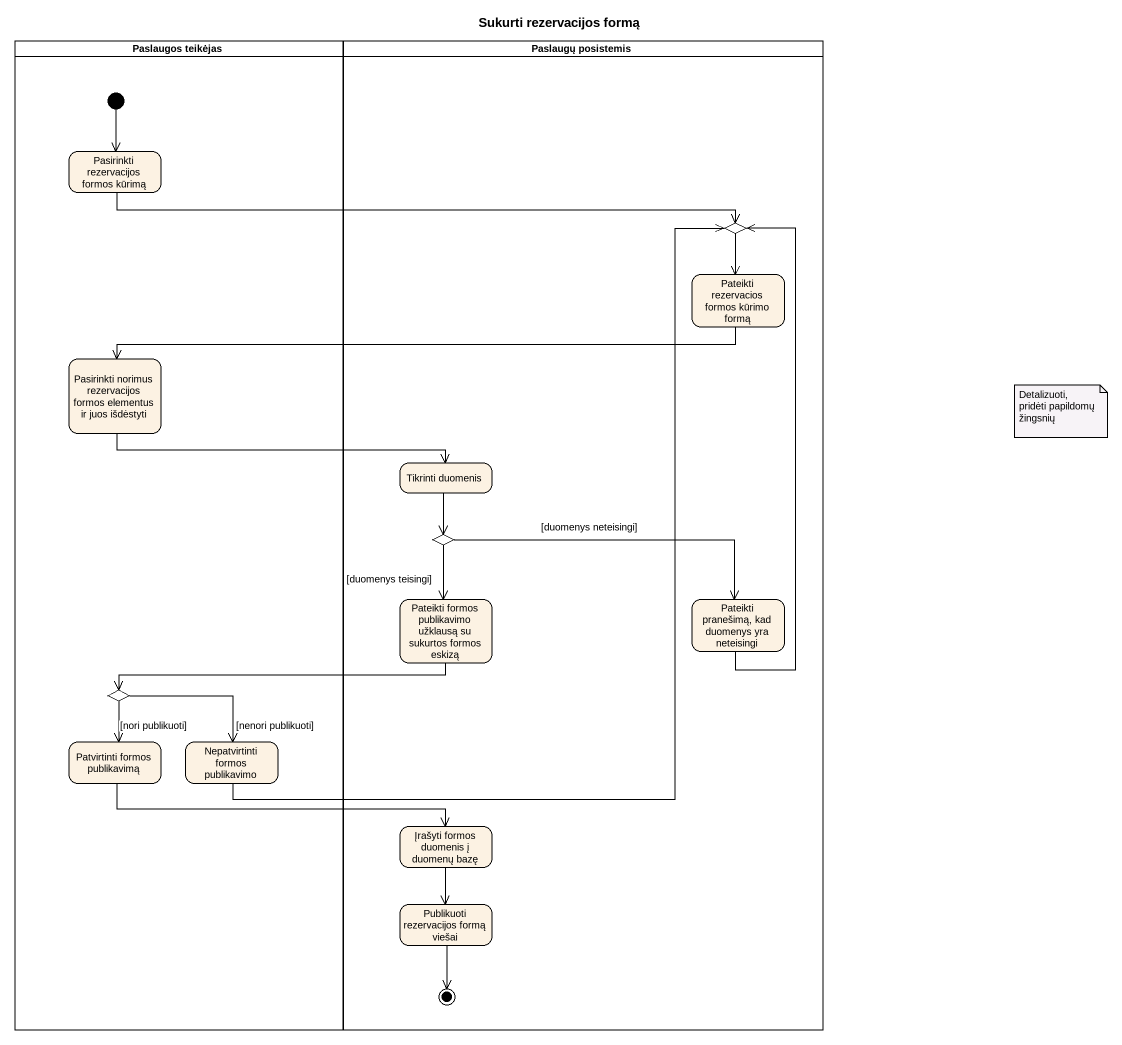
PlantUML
@startuml
title Sukurti rezervacijos formą
hide empty description
state "Paslaugos teikėjas" as Paslaugos_teikėjas <<partition>> {
  state "Pasirinkti rezervacijos formos kūrimą" as Pasirinkti_rezervacijos
  state "Pasirinkti norimus rezervacijos formos elementus ir juos išdėstyti" as Pasirinkti_norimus
  state choice3 <<choice>>
  state "Patvirtinti formos publikavimą" as Patvirtinti_formos
  state "Nepatvirtinti formos publikavimo" as Nepatvirtinti_formos
  [*] --> Pasirinkti_rezervacijos
}
state "Paslaugų posistemis" as Paslaugų_posistemis <<partition>> {
  state choice1 <<choice>>
  state "Pateikti rezervacios formos kūrimo formą" as Pateikti_rezervacios_formos
  state "Tikrinti duomenis" as Tikrinti_duomenis
  state choice2 <<choice>>
  state "Pateikti formos publikavimo užklausą su sukurtos formos eskizą" as Pateikti_formos_publikavimo
  state "Pateikti pranešimą, kad duomenys yra neteisingi" as Pateikti_pranešimą_kad
  state "Įrašyti formos duomenis į duomenų bazę" as Įrašyti_formos_duomenis_į
  state "Publikuoti rezervacijos formą viešai" as Publikuoti_rezervacijos
  Publikuoti_rezervacijos --> [*]
}
Pasirinkti_rezervacijos -right-> choice1
choice1 --> Pateikti_rezervacios_formos
Pateikti_rezervacios_formos -left-> Pasirinkti_norimus
Pasirinkti_norimus -right-> Tikrinti_duomenis
Tikrinti_duomenis --> choice2
choice2 --> Pateikti_formos_publikavimo : [duomenys teisingi]
choice2 -right-> Pateikti_pranešimą_kad : [duomenys neteisingi]
Pateikti_formos_publikavimo -left-> choice3
Pateikti_pranešimą_kad -up-> choice1
choice3 --> Patvirtinti_formos : [nori publikuoti]
choice3 -right-> Nepatvirtinti_formos : [nenori publikuoti]
Patvirtinti_formos -right-> Įrašyti_formos_duomenis_į
Nepatvirtinti_formos -up-> choice1
Įrašyti_formos_duomenis_į --> Publikuoti_rezervacijos
note as N1
  Detalizuoti, pridėti papildomų žingsnių
end note
@enduml
